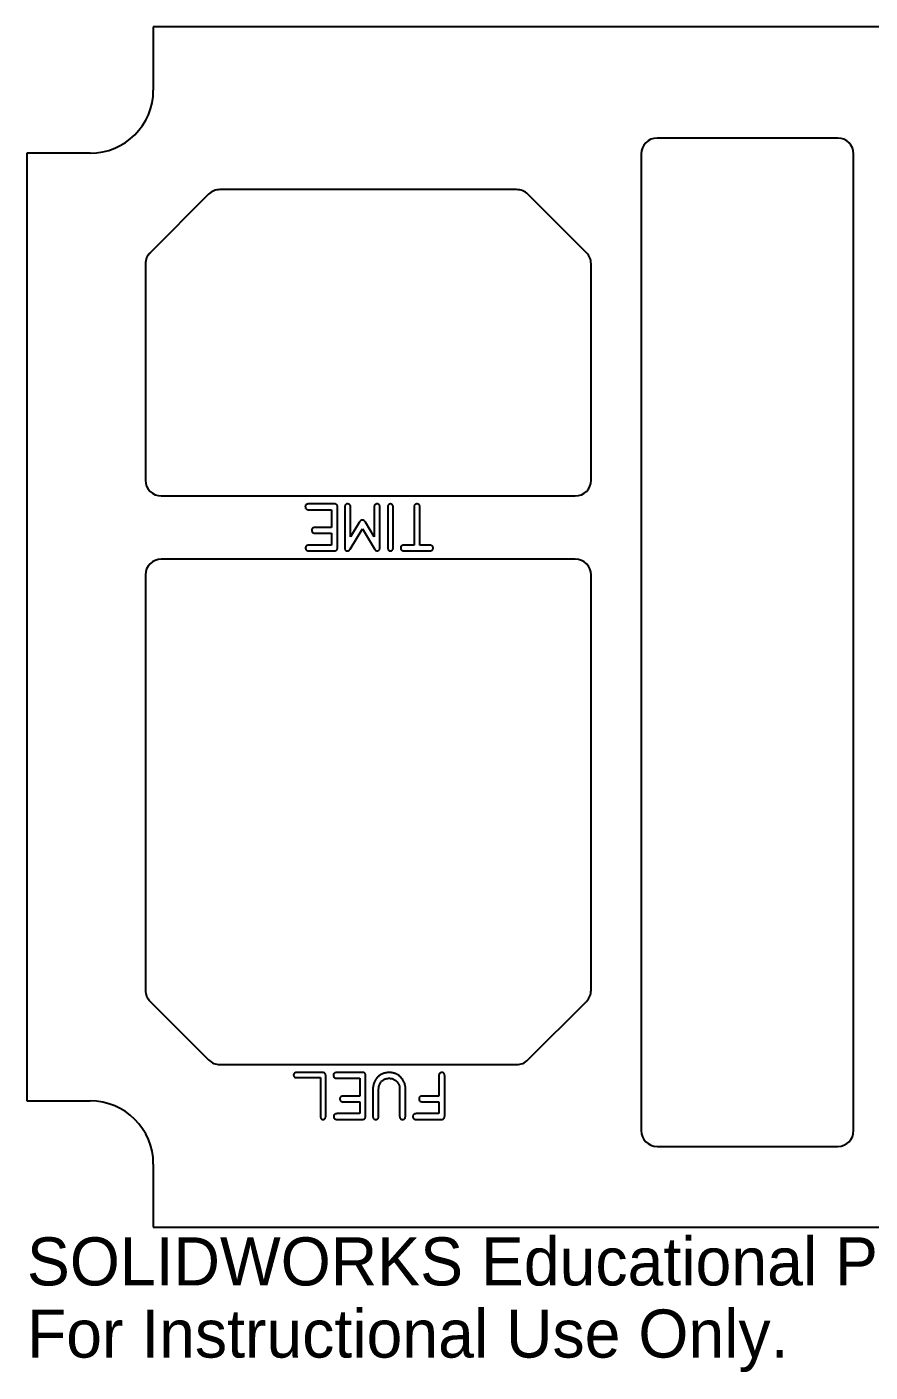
# Model space of a CAD drawing. Header units: inches. Extents: x -6.5 to 0, y -5.32 to 0.
# Drawn here: x -6.5 to -3.16, y -5.32 to 0 of the extents above; entities that cross this region are included whole.
import ezdxf

# ---------------------------------------------------------------- set-up
doc = ezdxf.new("R2010")
doc.units = ezdxf.units.IN
doc.header["$MEASUREMENT"] = 0
doc.styles.add('SLDTEXTSTYLE0', font='Arail.ttf')

msp = doc.modelspace()

# ---------------------------------------------------------------- linework, layer by layer
at = {"color": 1, "linetype": 'Continuous', "lineweight": 25}
for p, q in [((-6, 0), (-6, -0.25)), ((-0.5, 0), (-6, 0)), ((-3.2925, -0.44), (-4.0075, -0.44)), ((-6.5, -0.5), (-6.5, -4.25)), ((-6.25, -0.5), (-6.5, -0.5)), ((-4.07, -0.5025), (-4.07, -4.3675)), ((-3.23, -4.3675), (-3.23, -0.5025)), ((-5.7812, -0.6621), (-6.0129, -0.8938)), ((-4.5629, -0.6438), (-5.7371, -0.6438)), ((-4.2871, -0.8938), (-4.5187, -0.6621)), ((-6.0312, -0.9379), (-6.0312, -1.7937)), ((-4.2687, -1.7937), (-4.2687, -0.9379)), ((-5.9688, -1.8562), (-4.3312, -1.8562)), ((-5.3838, -1.9106), (-5.2947, -1.9106)), ((-5.2864, -1.8877), (-5.3824, -1.8877)), ((-5.2947, -1.9106), (-5.2947, -1.9808)), ((-5.2717, -2.0586), (-5.2717, -1.9029)), ((-5.2429, -1.9004), (-5.2429, -2.0614)), ((-5.22, -2.0182), (-5.22, -1.9017)), ((-5.1266, -1.9023), (-5.1266, -2.0182)), ((-5.1036, -2.0584), (-5.1036, -1.9028)), ((-5.0723, -1.9004), (-5.0723, -2.0611)), ((-5.0519, -2.0602), (-5.0519, -1.9004)), ((-4.9688, -1.9018), (-4.9688, -2.0506)), ((-4.9459, -2.0506), (-4.9459, -1.9032)), ((-5.1859, -1.9615), (-5.22, -2.0182)), ((-5.1266, -2.0182), (-5.1612, -1.9601)), ((-5.3589, -2.0037), (-5.2947, -2.0037)), ((-5.2947, -1.9808), (-5.3578, -1.9808)), ((-5.2947, -2.0037), (-5.2947, -2.0506)), ((-5.2211, -2.0662), (-5.1733, -1.9858)), ((-5.1733, -1.9858), (-5.1255, -2.0651)), ((-5.3835, -2.0735), (-5.2869, -2.0735)), ((-5.2947, -2.0506), (-5.3824, -2.0506)), ((-5.0071, -2.0735), (-4.9096, -2.0735)), ((-4.9688, -2.0506), (-5.0062, -2.0506)), ((-4.9082, -2.0506), (-4.9459, -2.0506)), ((-4.3312, -2.1063), (-5.9688, -2.1063)), ((-6.0312, -2.1688), (-6.0312, -3.8121)), ((-4.2687, -3.8121), (-4.2687, -2.1688)), ((-6.0129, -3.8563), (-5.7812, -4.0879)), ((-4.5187, -4.0879), (-4.2871, -3.8563)), ((-5.7371, -4.1063), (-4.5629, -4.1063)), ((-5.3311, -4.1377), (-5.43, -4.1377)), ((-5.3183, -4.3111), (-5.3183, -4.1514)), ((-5.1752, -4.1377), (-5.2712, -4.1377)), ((-5.4319, -4.158), (-5.3386, -4.158)), ((-5.3386, -4.158), (-5.3386, -4.3111)), ((-5.2726, -4.1606), (-5.1835, -4.1606)), ((-5.1835, -4.1606), (-5.1835, -4.2308)), ((-5.1605, -4.3086), (-5.1605, -4.1529)), ((-5.1317, -4.2048), (-5.1317, -4.3083)), ((-4.8705, -4.1527), (-4.8705, -4.2308)), ((-4.8476, -4.308), (-4.8476, -4.1527)), ((-6.5, -4.25), (-6.25, -4.25)), ((-5.2477, -4.2537), (-5.1835, -4.2537)), ((-5.1835, -4.2308), (-5.2466, -4.2308)), ((-5.1835, -4.2537), (-5.1835, -4.3006)), ((-5.1088, -4.3083), (-5.1088, -4.2073)), ((-5.0257, -4.2065), (-5.0257, -4.3097)), ((-5.0028, -4.3103), (-5.0028, -4.2059)), ((-4.9334, -4.2537), (-4.8705, -4.2537)), ((-4.8705, -4.2308), (-4.9325, -4.2308)), ((-4.8705, -4.2537), (-4.8705, -4.3006)), ((-5.1835, -4.3006), (-5.2712, -4.3006)), ((-4.8705, -4.3006), (-4.9588, -4.3006)), ((-5.2723, -4.3235), (-5.1757, -4.3235)), ((-4.9588, -4.3235), (-4.864, -4.3235)), ((-4.0075, -4.43), (-3.2925, -4.43)), ((-6, -4.5), (-6, -4.75)), ((-6, -4.75), (-0.5, -4.75))]:
    msp.add_line(p, q, dxfattribs=at)
for centre, radius, start, end in [((-6.25, -0.25), 0.25, 270, 0), ((-4.0075, -0.5025), 0.0625, 90, 180), ((-3.2925, -0.5025), 0.0625, 0, 90), ((-5.7371, -0.7063), 0.0625, 90, 135), ((-4.5629, -0.7063), 0.0625, 45, 90), ((-5.9688, -0.9379), 0.0625, 135, 180), ((-4.3312, -0.9379), 0.0625, 0, 45), ((-5.9688, -1.7937), 0.0625, 180, 270), ((-4.3312, -1.7937), 0.0625, 270, 0), ((-5.9688, -2.1688), 0.0625, 90, 180), ((-4.3312, -2.1688), 0.0625, 0, 90), ((-5.9688, -3.8121), 0.0625, 180, 225), ((-4.3312, -3.8121), 0.0625, 315, 0), ((-5.7371, -4.0438), 0.0625, 225, 270), ((-4.5629, -4.0438), 0.0625, 270, 315), ((-6.25, -4.5), 0.25, 0, 90), ((-4.0075, -4.3675), 0.0625, 180, 270), ((-3.2925, -4.3675), 0.0625, 270, 0)]:
    msp.add_arc(centre, radius, start, end, dxfattribs=at)
for points, knots in [([(-5.3824, -1.8877), (-5.3837, -1.8877), (-5.3862, -1.8877), (-5.3897, -1.8882), (-5.3926, -1.889), (-5.395, -1.8902), (-5.3969, -1.8919), (-5.3982, -1.8939), (-5.3989, -1.8964), (-5.3989, -1.8981), (-5.3989, -1.899)], [0, 0, 0, 0, 0.174573, 0.32497, 0.454688, 0.569092, 0.673273, 0.774858, 0.880749, 1, 1, 1, 1]), ([(-5.3989, -1.899), (-5.3987, -1.9003), (-5.3985, -1.9026), (-5.3969, -1.9058), (-5.3945, -1.9083), (-5.3924, -1.9093), (-5.3913, -1.9098)], [0, 0, 0, 0, 0.269511, 0.509617, 0.744319, 1, 1, 1, 1]), ([(-5.3913, -1.9098), (-5.3909, -1.91), (-5.39, -1.9103), (-5.3884, -1.9106), (-5.3863, -1.9106), (-5.3847, -1.9106), (-5.3838, -1.9106)], [0, 0, 0, 0, 0.185122, 0.36714, 0.620416, 1, 1, 1, 1]), ([(-5.2717, -1.9029), (-5.2717, -1.9015), (-5.2716, -1.8991), (-5.2721, -1.8957), (-5.2729, -1.8929), (-5.2745, -1.8907), (-5.2766, -1.8892), (-5.2794, -1.8882), (-5.2827, -1.8876), (-5.2851, -1.8876), (-5.2864, -1.8877)], [0, 0, 0, 0, 0.157549, 0.290229, 0.403641, 0.503585, 0.603169, 0.714666, 0.84627, 1, 1, 1, 1]), ([(-5.2316, -1.8877), (-5.2325, -1.8877), (-5.2341, -1.8878), (-5.2364, -1.8884), (-5.2383, -1.8894), (-5.24, -1.8909), (-5.2412, -1.8927), (-5.2421, -1.8949), (-5.2427, -1.8975), (-5.2429, -1.8994), (-5.2429, -1.9004)], [0, 0, 0, 0, 0.132713, 0.252265, 0.363903, 0.472404, 0.585277, 0.708362, 0.846212, 1, 1, 1, 1]), ([(-5.2208, -1.8934), (-5.2214, -1.8925), (-5.2225, -1.8909), (-5.225, -1.8891), (-5.2281, -1.888), (-5.2304, -1.8878), (-5.2316, -1.8877)], [0, 0, 0, 0, 0.230738, 0.462129, 0.711791, 1, 1, 1, 1]), ([(-5.22, -1.9017), (-5.22, -1.9007), (-5.22, -1.8989), (-5.2202, -1.8965), (-5.2204, -1.8948), (-5.2207, -1.8938), (-5.2208, -1.8934)], [0, 0, 0, 0, 0.373746, 0.642778, 0.836324, 1, 1, 1, 1]), ([(-5.1255, -1.8939), (-5.1257, -1.8944), (-5.126, -1.8955), (-5.1264, -1.8973), (-5.1266, -1.8996), (-5.1266, -1.9013), (-5.1266, -1.9023)], [0, 0, 0, 0, 0.195534, 0.395189, 0.647995, 1, 1, 1, 1]), ([(-5.1148, -1.8877), (-5.116, -1.8878), (-5.1183, -1.888), (-5.1214, -1.8893), (-5.124, -1.8912), (-5.125, -1.893), (-5.1255, -1.8939)], [0, 0, 0, 0, 0.264173, 0.52785, 0.771962, 1, 1, 1, 1]), ([(-5.1036, -1.9028), (-5.1036, -1.9016), (-5.1037, -1.8993), (-5.1041, -1.8961), (-5.105, -1.8934), (-5.1062, -1.8912), (-5.1079, -1.8895), (-5.1099, -1.8883), (-5.1123, -1.8877), (-5.114, -1.8877), (-5.1148, -1.8877)], [0, 0, 0, 0, 0.16895, 0.315731, 0.445127, 0.5584, 0.663647, 0.767004, 0.877117, 1, 1, 1, 1]), ([(-5.0712, -1.8923), (-5.0714, -1.8928), (-5.0718, -1.8938), (-5.0721, -1.8955), (-5.0723, -1.8977), (-5.0723, -1.8994), (-5.0723, -1.9004)], [0, 0, 0, 0, 0.195782, 0.389856, 0.639234, 1, 1, 1, 1]), ([(-5.0622, -1.8877), (-5.0631, -1.8877), (-5.0649, -1.8879), (-5.0674, -1.8889), (-5.0697, -1.8903), (-5.0707, -1.8916), (-5.0712, -1.8923)], [0, 0, 0, 0, 0.254027, 0.515009, 0.769478, 1, 1, 1, 1]), ([(-5.0527, -1.8934), (-5.0531, -1.8926), (-5.0541, -1.8909), (-5.0565, -1.8892), (-5.0592, -1.8879), (-5.0612, -1.8878), (-5.0622, -1.8877)], [0, 0, 0, 0, 0.232738, 0.479688, 0.740584, 1, 1, 1, 1]), ([(-5.0519, -1.9004), (-5.0519, -1.8994), (-5.0519, -1.8979), (-5.0519, -1.8959), (-5.0522, -1.8945), (-5.0525, -1.8937), (-5.0527, -1.8934)], [0, 0, 0, 0, 0.403005, 0.651878, 0.824747, 1, 1, 1, 1]), ([(-4.9677, -1.8936), (-4.9679, -1.8941), (-4.9683, -1.8951), (-4.9687, -1.8968), (-4.9688, -1.899), (-4.9688, -1.9008), (-4.9688, -1.9018)], [0, 0, 0, 0, 0.1807637, 0.3698303, 0.622332, 1, 1, 1, 1]), ([(-4.9573, -1.8877), (-4.9585, -1.8877), (-4.9606, -1.8879), (-4.9636, -1.8891), (-4.9661, -1.891), (-4.9672, -1.8928), (-4.9677, -1.8936)], [0, 0, 0, 0, 0.271915, 0.5139, 0.751504, 1, 1, 1, 1]), ([(-4.9461, -1.8956), (-4.9463, -1.8951), (-4.9467, -1.8939), (-4.9476, -1.8924), (-4.9488, -1.8911), (-4.9507, -1.8896), (-4.9535, -1.888), (-4.956, -1.8878), (-4.9573, -1.8877)], [0, 0, 0, 0, 0.120094, 0.238507, 0.357556, 0.48472, 0.738153, 1, 1, 1, 1]), ([(-4.9459, -1.9032), (-4.9459, -1.9022), (-4.9458, -1.9006), (-4.9459, -1.8985), (-4.946, -1.8969), (-4.9461, -1.8961), (-4.9461, -1.8956)], [0, 0, 0, 0, 0.398255, 0.647892, 0.828751, 1, 1, 1, 1]), ([(-5.173, -1.9517), (-5.1737, -1.9517), (-5.1749, -1.9518), (-5.1767, -1.9519), (-5.1783, -1.9526), (-5.1798, -1.9533), (-5.1811, -1.9547), (-5.1826, -1.9564), (-5.1842, -1.9588), (-5.1853, -1.9606), (-5.1859, -1.9615)], [0, 0, 0, 0, 0.112445, 0.21645, 0.311298, 0.402519, 0.505251, 0.638112, 0.803125, 1, 1, 1, 1]), ([(-5.1612, -1.9601), (-5.1617, -1.9593), (-5.1626, -1.9579), (-5.164, -1.9559), (-5.1654, -1.9544), (-5.1671, -1.953), (-5.1696, -1.9518), (-5.1718, -1.9518), (-5.173, -1.9517)], [0, 0, 0, 0, 0.17998, 0.334171, 0.464622, 0.571081, 0.770118, 1, 1, 1, 1]), ([(-5.3578, -1.9808), (-5.359, -1.9808), (-5.3614, -1.9808), (-5.3646, -1.9813), (-5.3673, -1.9821), (-5.3696, -1.9833), (-5.3713, -1.985), (-5.3725, -1.987), (-5.3732, -1.9895), (-5.3732, -1.9912), (-5.3732, -1.9921)], [0, 0, 0, 0, 0.170074, 0.316341, 0.443121, 0.556197, 0.661047, 0.765272, 0.875406, 1, 1, 1, 1]), ([(-5.3732, -1.9921), (-5.3732, -1.993), (-5.3731, -1.9948), (-5.3725, -1.9973), (-5.3714, -1.9994), (-5.3697, -2.001), (-5.3676, -2.0023), (-5.3651, -2.0032), (-5.3622, -2.0037), (-5.36, -2.0037), (-5.3589, -2.0037)], [0, 0, 0, 0, 0.131943, 0.248643, 0.357121, 0.46377, 0.576078, 0.699869, 0.839541, 1, 1, 1, 1]), ([(-5.3824, -2.0506), (-5.3836, -2.0506), (-5.3859, -2.0506), (-5.3891, -2.0511), (-5.3918, -2.052), (-5.394, -2.0533), (-5.3958, -2.0549), (-5.397, -2.0571), (-5.3977, -2.0595), (-5.3977, -2.0613), (-5.3977, -2.0622)], [0, 0, 0, 0, 0.167024, 0.311138, 0.437927, 0.549828, 0.656796, 0.762138, 0.874038, 1, 1, 1, 1]), ([(-5.3977, -2.0622), (-5.3977, -2.0631), (-5.3977, -2.0648), (-5.397, -2.0672), (-5.3959, -2.0692), (-5.3943, -2.0709), (-5.3922, -2.0721), (-5.3897, -2.073), (-5.3868, -2.0735), (-5.3846, -2.0735), (-5.3835, -2.0735)], [0, 0, 0, 0, 0.127989, 0.244452, 0.351055, 0.459193, 0.570407, 0.695928, 0.837219, 1, 1, 1, 1]), ([(-5.2869, -2.0735), (-5.2856, -2.0735), (-5.2831, -2.0736), (-5.2798, -2.0731), (-5.277, -2.0721), (-5.2748, -2.0706), (-5.2732, -2.0684), (-5.2722, -2.0656), (-5.2717, -2.0623), (-5.2717, -2.0599), (-5.2717, -2.0586)], [0, 0, 0, 0, 0.157132, 0.289677, 0.403843, 0.503503, 0.602805, 0.715477, 0.846707, 1, 1, 1, 1]), ([(-5.2429, -2.0614), (-5.2429, -2.0624), (-5.243, -2.0642), (-5.2425, -2.0668), (-5.2418, -2.069), (-5.2405, -2.0708), (-5.239, -2.0722), (-5.237, -2.0731), (-5.2347, -2.0736), (-5.2331, -2.0735), (-5.2322, -2.0735)], [0, 0, 0, 0, 0.157138, 0.293657, 0.413846, 0.522798, 0.630234, 0.741011, 0.86118, 1, 1, 1, 1]), ([(-5.2322, -2.0735), (-5.2311, -2.0735), (-5.229, -2.0734), (-5.2265, -2.0724), (-5.2249, -2.0711), (-5.2237, -2.0698), (-5.2223, -2.0681), (-5.2215, -2.0669), (-5.2211, -2.0662)], [0, 0, 0, 0, 0.23655, 0.442392, 0.550927, 0.680922, 0.827996, 1, 1, 1, 1]), ([(-5.1255, -2.0651), (-5.1251, -2.0658), (-5.1243, -2.0672), (-5.1231, -2.0689), (-5.122, -2.0703), (-5.1205, -2.0717), (-5.1183, -2.0728), (-5.1164, -2.0729), (-5.1154, -2.073)], [0, 0, 0, 0, 0.180976, 0.334663, 0.468125, 0.579895, 0.780988, 1, 1, 1, 1]), ([(-5.1154, -2.073), (-5.1144, -2.073), (-5.1126, -2.0729), (-5.1102, -2.0723), (-5.108, -2.0712), (-5.1064, -2.0695), (-5.105, -2.0674), (-5.1042, -2.0648), (-5.1036, -2.0618), (-5.1036, -2.0596), (-5.1036, -2.0584)], [0, 0, 0, 0, 0.1314, 0.247774, 0.354267, 0.461615, 0.572866, 0.697925, 0.838731, 1, 1, 1, 1]), ([(-5.0723, -2.0611), (-5.0722, -2.0621), (-5.0722, -2.0639), (-5.0717, -2.0665), (-5.0709, -2.0688), (-5.0698, -2.0705), (-5.0684, -2.072), (-5.0666, -2.0729), (-5.0645, -2.0735), (-5.063, -2.0735), (-5.0622, -2.0735)], [0, 0, 0, 0, 0.162458, 0.305977, 0.430072, 0.545023, 0.649455, 0.757993, 0.87186, 1, 1, 1, 1]), ([(-5.0622, -2.0735), (-5.0614, -2.0735), (-5.0596, -2.0733), (-5.0572, -2.0724), (-5.055, -2.0709), (-5.0538, -2.0696), (-5.0532, -2.0689)], [0, 0, 0, 0, 0.252822, 0.495908, 0.737887, 1, 1, 1, 1]), ([(-5.0532, -2.0689), (-5.053, -2.0685), (-5.0525, -2.0675), (-5.0521, -2.0658), (-5.0519, -2.0633), (-5.0519, -2.0614), (-5.0519, -2.0602)], [0, 0, 0, 0, 0.17074, 0.353681, 0.613671, 1, 1, 1, 1]), ([(-5.0062, -2.0506), (-5.0075, -2.0506), (-5.0097, -2.0507), (-5.0129, -2.0511), (-5.0156, -2.052), (-5.0178, -2.0532), (-5.0195, -2.0548), (-5.0208, -2.0568), (-5.0215, -2.0591), (-5.0216, -2.0608), (-5.0216, -2.0617)], [0, 0, 0, 0, 0.167971, 0.315478, 0.443154, 0.558617, 0.664384, 0.768603, 0.877991, 1, 1, 1, 1]), ([(-5.0216, -2.0617), (-5.0216, -2.0626), (-5.0215, -2.0643), (-5.0208, -2.0668), (-5.0196, -2.0689), (-5.0179, -2.0707), (-5.0158, -2.0719), (-5.0133, -2.0729), (-5.0103, -2.0734), (-5.0082, -2.0735), (-5.0071, -2.0735)], [0, 0, 0, 0, 0.131132, 0.247224, 0.358152, 0.465143, 0.578981, 0.702243, 0.842783, 1, 1, 1, 1]), ([(-4.9096, -2.0735), (-4.9083, -2.0735), (-4.9059, -2.0735), (-4.9025, -2.073), (-4.8997, -2.0722), (-4.8973, -2.071), (-4.8955, -2.0694), (-4.8941, -2.0674), (-4.8935, -2.0651), (-4.8934, -2.0634), (-4.8934, -2.0625)], [0, 0, 0, 0, 0.172501, 0.322512, 0.454558, 0.568503, 0.674738, 0.776467, 0.882209, 1, 1, 1, 1]), ([(-4.8934, -2.0625), (-4.8934, -2.0616), (-4.8935, -2.0598), (-4.8943, -2.0574), (-4.8954, -2.0552), (-4.8971, -2.0535), (-4.8992, -2.0522), (-4.9018, -2.0513), (-4.9049, -2.0507), (-4.907, -2.0506), (-4.9082, -2.0506)], [0, 0, 0, 0, 0.129333, 0.24452, 0.353163, 0.460124, 0.575129, 0.700367, 0.841001, 1, 1, 1, 1]), ([(-5.4381, -4.1382), (-5.4391, -4.1387), (-5.4411, -4.1395), (-5.4434, -4.1418), (-5.4449, -4.1447), (-5.4452, -4.1469), (-5.4453, -4.148)], [0, 0, 0, 0, 0.259492, 0.497755, 0.736323, 1, 1, 1, 1]), ([(-5.4453, -4.148), (-5.4452, -4.1491), (-5.445, -4.1512), (-5.4434, -4.154), (-5.4412, -4.1563), (-5.4393, -4.1571), (-5.4383, -4.1575)], [0, 0, 0, 0, 0.25218, 0.505818, 0.756449, 1, 1, 1, 1]), ([(-5.43, -4.1377), (-5.4307, -4.1377), (-5.432, -4.1377), (-5.4337, -4.1376), (-5.435, -4.1377), (-5.4361, -4.1377), (-5.4371, -4.1378), (-5.4378, -4.1381), (-5.4381, -4.1382)], [0, 0, 0, 0, 0.270371, 0.477815, 0.635946, 0.739786, 0.884377, 1, 1, 1, 1]), ([(-5.3183, -4.1514), (-5.3182, -4.1503), (-5.3181, -4.1483), (-5.3186, -4.1455), (-5.3196, -4.143), (-5.321, -4.141), (-5.3228, -4.1394), (-5.3252, -4.1384), (-5.328, -4.1377), (-5.33, -4.1377), (-5.3311, -4.1377)], [0, 0, 0, 0, 0.146665, 0.277875, 0.393147, 0.501819, 0.610632, 0.724698, 0.853757, 1, 1, 1, 1]), ([(-5.2712, -4.1377), (-5.2725, -4.1377), (-5.275, -4.1377), (-5.2785, -4.1382), (-5.2814, -4.139), (-5.2838, -4.1402), (-5.2857, -4.1419), (-5.287, -4.1439), (-5.2877, -4.1464), (-5.2877, -4.1481), (-5.2877, -4.149)], [0, 0, 0, 0, 0.174573, 0.32497, 0.454688, 0.569092, 0.673273, 0.774858, 0.880749, 1, 1, 1, 1]), ([(-5.2877, -4.149), (-5.2875, -4.1503), (-5.2873, -4.1526), (-5.2857, -4.1558), (-5.2833, -4.1583), (-5.2812, -4.1593), (-5.2801, -4.1598)], [0, 0, 0, 0, 0.269511, 0.509617, 0.744319, 1, 1, 1, 1]), ([(-5.1605, -4.1529), (-5.1605, -4.1515), (-5.1604, -4.1491), (-5.1609, -4.1457), (-5.1617, -4.1429), (-5.1633, -4.1407), (-5.1654, -4.1392), (-5.1682, -4.1382), (-5.1715, -4.1376), (-5.1739, -4.1376), (-5.1752, -4.1377)], [0, 0, 0, 0, 0.157549, 0.290229, 0.403641, 0.503585, 0.603169, 0.714666, 0.84627, 1, 1, 1, 1]), ([(-5.0671, -4.1377), (-5.0695, -4.1378), (-5.074, -4.1379), (-5.0807, -4.1389), (-5.087, -4.1405), (-5.093, -4.1426), (-5.0987, -4.1452), (-5.104, -4.1484), (-5.109, -4.1522), (-5.1135, -4.1565), (-5.1177, -4.1613), (-5.1214, -4.1664), (-5.1244, -4.1719), (-5.127, -4.1778), (-5.129, -4.1841), (-5.1305, -4.1906), (-5.1315, -4.1976), (-5.1316, -4.2024), (-5.1317, -4.2048)], [0, 0, 0, 0, 0.067173, 0.131422, 0.193661, 0.254469, 0.313951, 0.37325, 0.432715, 0.493321, 0.554037, 0.614375, 0.674766, 0.736049, 0.798444, 0.863236, 0.930118, 1, 1, 1, 1]), ([(-5.0069, -4.1786), (-5.0076, -4.1771), (-5.0088, -4.174), (-5.0112, -4.1696), (-5.0137, -4.1654), (-5.0165, -4.1615), (-5.0196, -4.1579), (-5.023, -4.1545), (-5.0266, -4.1514), (-5.0305, -4.1486), (-5.0345, -4.1461), (-5.0388, -4.1439), (-5.0432, -4.142), (-5.0476, -4.1404), (-5.0523, -4.1393), (-5.0571, -4.1384), (-5.0621, -4.1378), (-5.0654, -4.1377), (-5.0671, -4.1377)], [0, 0, 0, 0, 0.065829, 0.129932, 0.192411, 0.254751, 0.315742, 0.376914, 0.437906, 0.499824, 0.561859, 0.622929, 0.684105, 0.745419, 0.807732, 0.870287, 0.934284, 1, 1, 1, 1]), ([(-4.8697, -4.1451), (-4.8699, -4.1455), (-4.8703, -4.1464), (-4.8705, -4.148), (-4.8706, -4.1501), (-4.8705, -4.1518), (-4.8705, -4.1527)], [0, 0, 0, 0, 0.183204, 0.368477, 0.61913, 1, 1, 1, 1]), ([(-4.8591, -4.1377), (-4.8603, -4.1378), (-4.8627, -4.138), (-4.8654, -4.1393), (-4.8672, -4.1407), (-4.8683, -4.142), (-4.8692, -4.1435), (-4.8696, -4.1446), (-4.8697, -4.1451)], [0, 0, 0, 0, 0.260463, 0.513082, 0.636554, 0.7556, 0.87629, 1, 1, 1, 1]), ([(-4.8484, -4.1442), (-4.849, -4.1433), (-4.8501, -4.1414), (-4.8526, -4.1393), (-4.8556, -4.138), (-4.8579, -4.1378), (-4.8591, -4.1377)], [0, 0, 0, 0, 0.2505977, 0.488274, 0.7291869, 1, 1, 1, 1]), ([(-4.8476, -4.1527), (-4.8476, -4.1516), (-4.8476, -4.1498), (-4.8477, -4.1475), (-4.8479, -4.1457), (-4.8483, -4.1447), (-4.8484, -4.1442)], [0, 0, 0, 0, 0.380827, 0.630759, 0.816703, 1, 1, 1, 1]), ([(-5.4383, -4.1575), (-5.438, -4.1576), (-5.4372, -4.1579), (-5.4358, -4.158), (-5.4341, -4.158), (-5.4327, -4.158), (-5.4319, -4.158)], [0, 0, 0, 0, 0.187597, 0.37633, 0.625845, 1, 1, 1, 1]), ([(-5.2801, -4.1598), (-5.2797, -4.16), (-5.2788, -4.1603), (-5.2772, -4.1606), (-5.2751, -4.1606), (-5.2735, -4.1606), (-5.2726, -4.1606)], [0, 0, 0, 0, 0.185122, 0.36714, 0.620416, 1, 1, 1, 1]), ([(-5.1088, -4.2073), (-5.1088, -4.2061), (-5.1088, -4.2037), (-5.1087, -4.2005), (-5.1085, -4.1976), (-5.1082, -4.1943), (-5.1075, -4.1906), (-5.1065, -4.1878), (-5.106, -4.1865)], [0, 0, 0, 0, 0.175034, 0.330061, 0.467982, 0.587118, 0.799796, 1, 1, 1, 1]), ([(-5.106, -4.1865), (-5.1051, -4.1846), (-5.1035, -4.1807), (-5.0999, -4.1756), (-5.0958, -4.1711), (-5.0909, -4.1674), (-5.0856, -4.1644), (-5.0798, -4.1622), (-5.0736, -4.1609), (-5.0693, -4.1607), (-5.0671, -4.1606)], [0, 0, 0, 0, 0.127998, 0.25202, 0.37283, 0.495116, 0.618143, 0.741653, 0.867936, 1, 1, 1, 1]), ([(-5.0671, -4.1606), (-5.0652, -4.1607), (-5.0614, -4.1608), (-5.0558, -4.162), (-5.0506, -4.1637), (-5.0457, -4.1662), (-5.0412, -4.1692), (-5.0372, -4.1729), (-5.0337, -4.1772), (-5.0318, -4.1804), (-5.0308, -4.182)], [0, 0, 0, 0, 0.131501, 0.257874, 0.380944, 0.503634, 0.626244, 0.747515, 0.871796, 1, 1, 1, 1]), ([(-5.0308, -4.182), (-5.0299, -4.1837), (-5.0281, -4.1869), (-5.0268, -4.1914), (-5.0262, -4.1952), (-5.0259, -4.1985), (-5.0257, -4.2023), (-5.0257, -4.205), (-5.0257, -4.2065)], [0, 0, 0, 0, 0.226756, 0.436596, 0.548003, 0.67937, 0.829385, 1, 1, 1, 1]), ([(-5.0028, -4.2059), (-5.0028, -4.2044), (-5.0028, -4.2016), (-5.0029, -4.1975), (-5.0031, -4.1939), (-5.0037, -4.1896), (-5.0047, -4.1845), (-5.0062, -4.1806), (-5.0069, -4.1786)], [0, 0, 0, 0, 0.161067, 0.306662, 0.437884, 0.552286, 0.772267, 1, 1, 1, 1]), ([(-5.2466, -4.2308), (-5.2478, -4.2308), (-5.2502, -4.2308), (-5.2534, -4.2313), (-5.2561, -4.2321), (-5.2584, -4.2333), (-5.2601, -4.235), (-5.2613, -4.237), (-5.262, -4.2395), (-5.262, -4.2412), (-5.262, -4.2421)], [0, 0, 0, 0, 0.170074, 0.316341, 0.443121, 0.556197, 0.661047, 0.765272, 0.875406, 1, 1, 1, 1]), ([(-5.262, -4.2421), (-5.262, -4.243), (-5.2619, -4.2448), (-5.2613, -4.2473), (-5.2602, -4.2494), (-5.2585, -4.251), (-5.2564, -4.2523), (-5.2539, -4.2532), (-5.251, -4.2537), (-5.2488, -4.2537), (-5.2477, -4.2537)], [0, 0, 0, 0, 0.131943, 0.248643, 0.357121, 0.46377, 0.576078, 0.699869, 0.839541, 1, 1, 1, 1]), ([(-4.9418, -4.2316), (-4.9428, -4.2321), (-4.9449, -4.233), (-4.9473, -4.2354), (-4.9487, -4.2386), (-4.9489, -4.2409), (-4.9491, -4.2421)], [0, 0, 0, 0, 0.254608, 0.487302, 0.72998, 1, 1, 1, 1]), ([(-4.9491, -4.2421), (-4.949, -4.243), (-4.949, -4.2448), (-4.9483, -4.2473), (-4.9471, -4.2494), (-4.9453, -4.251), (-4.943, -4.2523), (-4.9403, -4.2532), (-4.937, -4.2537), (-4.9347, -4.2537), (-4.9334, -4.2537)], [0, 0, 0, 0, 0.124835, 0.235734, 0.34105, 0.445808, 0.558269, 0.687356, 0.833745, 1, 1, 1, 1]), ([(-4.9325, -4.2308), (-4.9337, -4.2308), (-4.9357, -4.2307), (-4.9383, -4.231), (-4.9402, -4.2312), (-4.9413, -4.2315), (-4.9418, -4.2316)], [0, 0, 0, 0, 0.3801512, 0.6460067, 0.8345961, 1, 1, 1, 1]), ([(-5.3386, -4.3111), (-5.3386, -4.312), (-5.3385, -4.3139), (-5.338, -4.3165), (-5.3372, -4.3187), (-5.3361, -4.3204), (-5.3346, -4.3219), (-5.3328, -4.3229), (-5.3307, -4.3234), (-5.3293, -4.3235), (-5.3285, -4.3235)], [0, 0, 0, 0, 0.161148, 0.30262, 0.427582, 0.540774, 0.648414, 0.757043, 0.871582, 1, 1, 1, 1]), ([(-5.3285, -4.3235), (-5.3277, -4.3235), (-5.3262, -4.3234), (-5.3242, -4.3228), (-5.3224, -4.3218), (-5.3209, -4.3204), (-5.3198, -4.3186), (-5.319, -4.3164), (-5.3184, -4.3139), (-5.3183, -4.3121), (-5.3183, -4.3111)], [0, 0, 0, 0, 0.126969, 0.242804, 0.351264, 0.461144, 0.575007, 0.698636, 0.839678, 1, 1, 1, 1]), ([(-5.2712, -4.3006), (-5.2724, -4.3006), (-5.2747, -4.3006), (-5.2779, -4.3011), (-5.2806, -4.302), (-5.2828, -4.3033), (-5.2846, -4.3049), (-5.2858, -4.3071), (-5.2865, -4.3095), (-5.2865, -4.3113), (-5.2865, -4.3122)], [0, 0, 0, 0, 0.167024, 0.311138, 0.437927, 0.549828, 0.656796, 0.762138, 0.874038, 1, 1, 1, 1]), ([(-5.1757, -4.3235), (-5.1744, -4.3235), (-5.1719, -4.3236), (-5.1686, -4.3231), (-5.1658, -4.3221), (-5.1636, -4.3206), (-5.162, -4.3184), (-5.161, -4.3156), (-5.1605, -4.3123), (-5.1605, -4.3099), (-5.1605, -4.3086)], [0, 0, 0, 0, 0.1571322, 0.2896765, 0.4038427, 0.5035031, 0.6028047, 0.7154766, 0.8467069, 1, 1, 1, 1]), ([(-5.1317, -4.3083), (-5.1317, -4.3096), (-5.1317, -4.312), (-5.1312, -4.3153), (-5.1304, -4.318), (-5.1293, -4.3202), (-5.1276, -4.3218), (-5.1256, -4.3229), (-5.1231, -4.3235), (-5.1214, -4.3235), (-5.1204, -4.3235)], [0, 0, 0, 0, 0.177102, 0.327295, 0.454334, 0.561944, 0.66055, 0.761565, 0.873226, 1, 1, 1, 1]), ([(-5.1204, -4.3235), (-5.1195, -4.3235), (-5.1177, -4.3235), (-5.1152, -4.3228), (-5.1132, -4.3217), (-5.1115, -4.3201), (-5.1102, -4.318), (-5.1094, -4.3152), (-5.1088, -4.312), (-5.1088, -4.3096), (-5.1088, -4.3083)], [0, 0, 0, 0, 0.126189, 0.239562, 0.341707, 0.442439, 0.551404, 0.678423, 0.826399, 1, 1, 1, 1]), ([(-5.0257, -4.3097), (-5.0257, -4.3108), (-5.0256, -4.3129), (-5.0252, -4.3158), (-5.0243, -4.3183), (-5.023, -4.3203), (-5.0214, -4.3219), (-5.0194, -4.3229), (-5.017, -4.3235), (-5.0153, -4.3235), (-5.0144, -4.3235)], [0, 0, 0, 0, 0.162166, 0.303194, 0.428357, 0.539217, 0.647275, 0.753271, 0.870603, 1, 1, 1, 1]), ([(-5.0144, -4.3235), (-5.0135, -4.3235), (-5.0118, -4.3234), (-5.0094, -4.3228), (-5.0074, -4.3218), (-5.0057, -4.3203), (-5.0044, -4.3184), (-5.0035, -4.316), (-5.0029, -4.3133), (-5.0028, -4.3113), (-5.0028, -4.3103)], [0, 0, 0, 0, 0.132883, 0.253155, 0.363593, 0.471632, 0.58413, 0.707529, 0.844945, 1, 1, 1, 1]), ([(-4.9588, -4.3006), (-4.96, -4.3006), (-4.9621, -4.3006), (-4.9652, -4.3012), (-4.9678, -4.3021), (-4.9699, -4.3034), (-4.9716, -4.305), (-4.9727, -4.3071), (-4.9735, -4.3094), (-4.9736, -4.3111), (-4.9736, -4.3121)], [0, 0, 0, 0, 0.162518, 0.305061, 0.431361, 0.544321, 0.652734, 0.759549, 0.872683, 1, 1, 1, 1]), ([(-4.864, -4.3235), (-4.8627, -4.3236), (-4.8603, -4.3238), (-4.8569, -4.3232), (-4.854, -4.3222), (-4.8516, -4.3205), (-4.8498, -4.3181), (-4.8484, -4.3152), (-4.8477, -4.3118), (-4.8476, -4.3093), (-4.8476, -4.308)], [0, 0, 0, 0, 0.144598, 0.272844, 0.385404, 0.49383, 0.602546, 0.718653, 0.85012, 1, 1, 1, 1]), ([(-5.2865, -4.3122), (-5.2865, -4.3131), (-5.2865, -4.3148), (-5.2858, -4.3172), (-5.2847, -4.3192), (-5.2831, -4.3209), (-5.281, -4.3221), (-5.2785, -4.323), (-5.2756, -4.3235), (-5.2734, -4.3235), (-5.2723, -4.3235)], [0, 0, 0, 0, 0.127989, 0.244452, 0.351055, 0.459193, 0.570407, 0.695928, 0.837219, 1, 1, 1, 1]), ([(-4.9736, -4.3121), (-4.9736, -4.3129), (-4.9735, -4.3146), (-4.9727, -4.317), (-4.9715, -4.319), (-4.9698, -4.3206), (-4.9677, -4.322), (-4.9651, -4.3228), (-4.9621, -4.3234), (-4.96, -4.3235), (-4.9588, -4.3235)], [0, 0, 0, 0, 0.124823, 0.239542, 0.348256, 0.454921, 0.569878, 0.697288, 0.839209, 1, 1, 1, 1])]:
    msp.add_open_spline(points, degree=3, knots=knots, dxfattribs=at)

# ---------------------------------------------------------------- texts
at = {"color": 7, "linetype": 'Continuous', "char_height": 0.1903, "attachment_point": 1, "style": 'SLDTEXTSTYLE0'}
for s, insert in [('SOLIDWORKS Educational Product.', (-6.5, -4.7901)), ('For Instructional Use Only.', (-6.5, -5.0756))]:
    msp.add_mtext(s, dxfattribs=dict(at, insert=insert))

doc.saveas('drawing.dxf')
